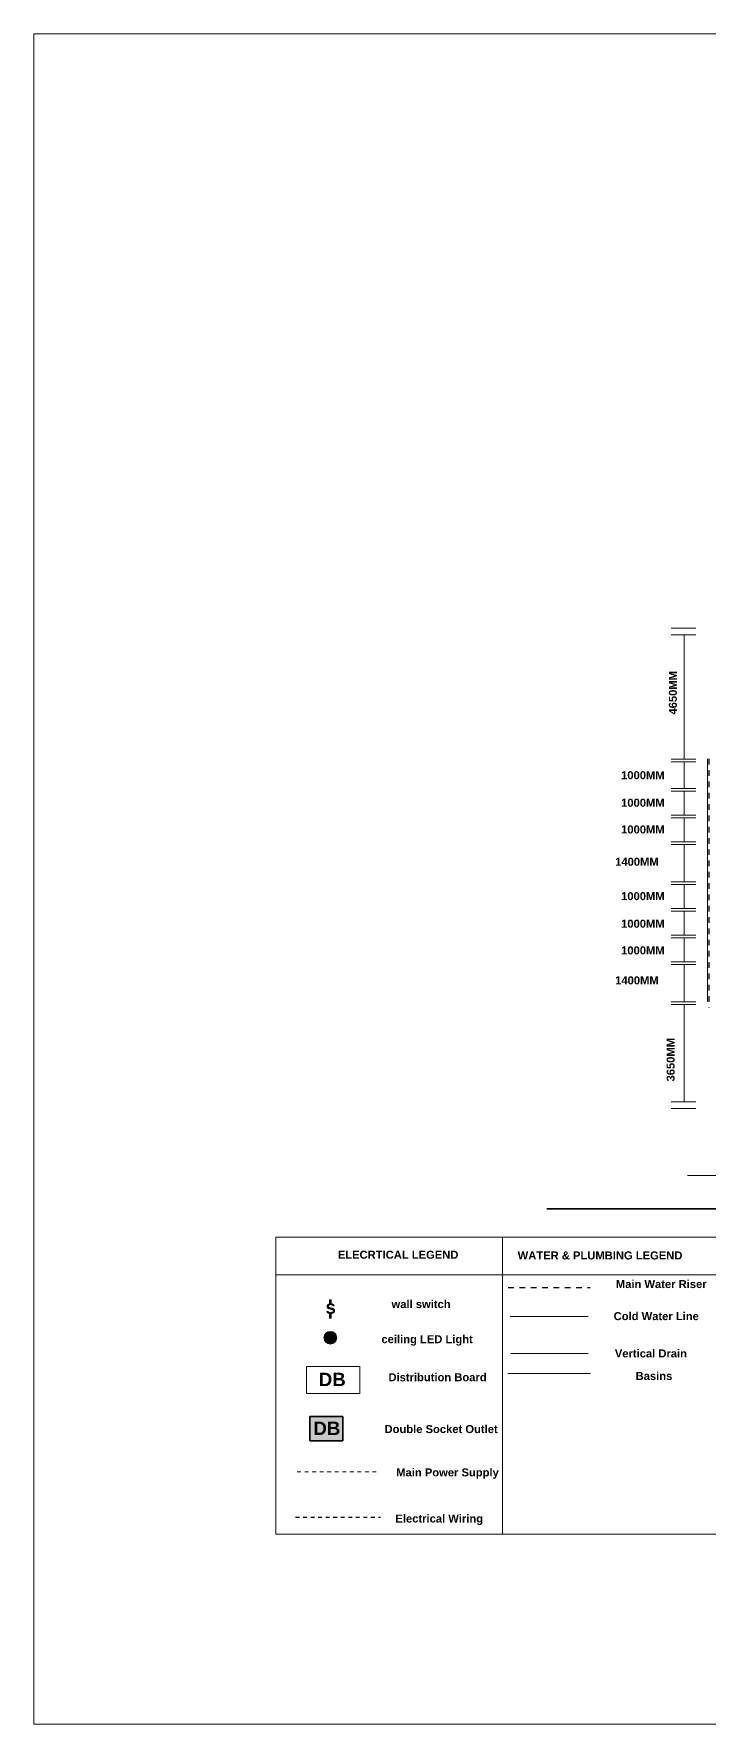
# Model space of a CAD drawing. Header units: millimetres. Extents: x -100675 to 28000, y -21133 to 42228.
# Drawn here: x -100675 to -75380, y -21133 to 42228 of the extents above; entities that cross this region are included whole.
import ezdxf

# ---------------------------------------------------------------- set-up
doc = ezdxf.new("R2010")
doc.units = ezdxf.units.MM
doc.header["$MEASUREMENT"] = 0
doc.linetypes.add('Dashed', pattern=[423.333333, 211.666667, -211.666667])
doc.linetypes.add('Small Dashed', pattern=[282.222222, 141.111111, -141.111111])
for name, color, linetype, lineweight in [('New_2D Drafting - General_Pen_No__1', 7, 'Continuous', 13), ('New_2D Drafting - General_Pen_No__2', 8, 'Continuous', 15), ('New_2D Drafting - General_Pen_No__52', 15, 'Continuous', 20), ('New_Annotation - Text_Pen_No__19', 255, 'Continuous', 0), ('New_Annotation - Text_Pen_No__21', 7, 'Continuous', 35), ('New_Structural - Bearing_Pen_No__120', 7, 'Continuous', 13), ('New_Structural - Bearing_Pen_No__20', 1, 'Continuous', 0), ('New_Structural - Bearing_Pen_No__21', 7, 'Continuous', 35), ('New_Structural - Bearing_Pen_No__46', 5, 'Continuous', 25), ('New_Structural - Bearing_Pen_No__47', 7, 'Continuous', 25), ('New_Structural - Bearing_Pen_No__98', 154, 'Continuous', 13)]:
    doc.layers.add(name, color=color, linetype=linetype, lineweight=lineweight)
for name, color, linetype, lineweight, true_color in [('New_2D Drafting - General_Pen_No__62', 7, 'Continuous', 20, 0xaaaaaa), ('New_2D Drafting - General_Pen_No__82', 7, 'Continuous', 20, 0xaaaaaa), ('New_Annotation - Text_Pen_No__149', 7, 'Continuous', 25, 0x186722), ('New_Annotation - Text_Pen_No__161', 7, 'Continuous', 13, 0x6a6a6a), ('New_Annotation - Text_Pen_No__66', 7, 'Continuous', 20, 0x5555ff), ('New_Annotation - Text_Pen_No__86', 7, 'Continuous', 20, 0x5555ff), ('New_Structural - Bearing_Pen_No__61', 7, 'Continuous', 20, 0x6a6a6a), ('New_Structural - Bearing_Pen_No__89', 7, 'Continuous', 20, 0x71cebe)]:
    doc.layers.add(name, color=color, linetype=linetype, lineweight=lineweight, true_color=true_color)
doc.layers.add('New_Structural - Bearing', color=7, linetype='Continuous')
doc.styles.add('GENERATED_STYLE_2', font='arial.ttf')
doc.linetypes.add('Double', pattern='A,0,[1,commercial building_1.Shx,S=2.239859,R=0,X=0,Y=-0.070556],-282.222223,0', length=282.222223)
doc.linetypes.add('Double Slash', pattern='A,0,[2,commercial building_1.Shx,S=15.679012,R=0,X=0,Y=0],-1975.555563,0', length=1975.555563)
doc.linetypes.add('Zigzag', pattern='A,0,[3,commercial building_1.Shx,S=2.239859,R=0,X=0,Y=-0.070556],-282.222223,0', length=282.222223)

# ---------------------------------------------------------------- blocks, each defined once
blk = doc.blocks.new('Slab_2', base_point=(-100675, -21133))
at = {"layer": 'New_Structural - Bearing_Pen_No__89', "color": 123, "linetype": 'Continuous', "lineweight": 20, "true_color": 0x71cebe, "flags": 128}
blk.add_lwpolyline([(-100675, -21133), (-12576, -21133), (-12576, 42228), (-100675, 42228)], close=True, dxfattribs=at)
blk = doc.blocks.new('Slab_3', base_point=(-89569, -6411))
at = {"layer": 'New_Structural - Bearing_Pen_No__89', "color": 123, "linetype": 'Continuous', "lineweight": 20, "true_color": 0x71cebe, "flags": 128}
for points in [[(-89569, -6411, -1), (-89569, -6887, -1)], [(-89569, -6463, 1), (-89569, -6834, 1)]]:
    blk.add_lwpolyline(points, format="xyb", close=True, dxfattribs=at)

msp = doc.modelspace()

# ---------------------------------------------------------------- hatches: boundary and pattern name
at = {"layer": 'New_2D Drafting - General_Pen_No__52', "linetype": 'Continuous', "lineweight": 20}
msp.add_hatch(color=15, dxfattribs=at).paths.add_polyline_path([(-89107, -10512), (-89107, -9600), (-90338, -9600), (-90338, -10512)])
at = {"layer": 'New_2D Drafting - General_Pen_No__82', "linetype": 'Continuous', "lineweight": 20, "true_color": 0xaaaaaa}
for points in [[(-89535, -5222), (-89603, -5222), (-89603, -5377), (-89535, -5377)], [(-89535, -5764), (-89603, -5764), (-89603, -5918), (-89535, -5918)], [(-89569, -6411, 1), (-89569, -6887, 1)], [(-89391, -6701), (-89527, -6641), (-89467, -6494, 0.034067), (-89489, -6481), (-89549, -6631), (-89727, -6552, 0.037873), (-89740, -6577), (-89561, -6663), (-89626, -6825, 0.030742), (-89604, -6831), (-89540, -6673), (-89406, -6737, 0.052198)]]:
    msp.add_hatch(color=253, dxfattribs=at).paths.add_polyline_path(points)

# ---------------------------------------------------------------- linework, layer by layer
at = {"layer": 'New_2D Drafting - General_Pen_No__1', "color": 7, "linetype": 'Continuous', "lineweight": 13, "flags": 128}
msp.add_lwpolyline([(-89107, -10512), (-89107, -9600), (-90338, -9600), (-90338, -10512)], close=True, dxfattribs=at)
at = {"layer": 'New_2D Drafting - General_Pen_No__2', "color": 8, "linetype": 'Continuous', "lineweight": 15, "flags": 128}
for points in [[(-89535, -5222), (-89603, -5222), (-89603, -5377), (-89535, -5377)], [(-89535, -5764), (-89603, -5764), (-89603, -5918), (-89535, -5918)]]:
    msp.add_lwpolyline(points, close=True, dxfattribs=at)
for points in [[(-89569, -6411, 1), (-89569, -6887, 1)], [(-89569, -6834, 1), (-89569, -6463, 1)], [(-89569, -6463, 1), (-89569, -6834, 1)], [(-89391, -6701), (-89527, -6641), (-89467, -6494, 0.034067), (-89489, -6481), (-89549, -6631), (-89727, -6552, 0.037873), (-89740, -6577), (-89561, -6663), (-89626, -6825, 0.030742), (-89604, -6831), (-89540, -6673), (-89406, -6737, 0.052198)]]:
    msp.add_lwpolyline(points, format="xyb", close=True, dxfattribs=at)
at = {"layer": 'New_2D Drafting - General_Pen_No__62', "color": 253, "linetype": 'Continuous', "lineweight": 20, "true_color": 0xaaaaaa}
msp.add_line((-76187, -568), (-64540, -568), dxfattribs=at)
at = {"layer": 'New_Structural - Bearing_Pen_No__120', "color": 7, "linetype": 'Double Slash', "lineweight": 13}
msp.add_line((-82813, -7236), (-79913, -7236), dxfattribs=at)
at = {"layer": 'New_Structural - Bearing_Pen_No__20', "color": 1, "linetype": 'Double Slash', "lineweight": 0}
msp.add_line((-75445, 5958), (-75445, 15046), dxfattribs=at)
at = {"layer": 'New_Structural - Bearing_Pen_No__20', "color": 1, "linetype": 'Continuous', "lineweight": 0}
for p, q in [((-91617, -2875), (-66814, -2875)), ((-91617, -2875), (-91617, -14008)), ((-83124, -2875), (-83124, -14008)), ((-91617, -4292), (-66814, -4292)), ((-91617, -14008), (-32616, -14008))]:
    msp.add_line(p, q, dxfattribs=at)
at = {"layer": 'New_Structural - Bearing_Pen_No__20', "color": 1, "linetype": 'Double', "lineweight": 0}
msp.add_line((-82834, -5848), (-79913, -5848), dxfattribs=at)
at = {"layer": 'New_Structural - Bearing_Pen_No__20', "color": 1, "linetype": 'Small Dashed', "lineweight": 0}
msp.add_line((-90811, -11671), (-87805, -11671), dxfattribs=at)
at = {"layer": 'New_Structural - Bearing_Pen_No__21', "color": 7, "linetype": 'Continuous', "lineweight": 35}
for p, q in [((-81466, -1814), (-71123, -1814)), ((-90338, -9600), (-89107, -9600)), ((-90338, -10512), (-90338, -9600)), ((-89107, -9600), (-89107, -10512)), ((-89107, -10512), (-90338, -10512))]:
    msp.add_line(p, q, dxfattribs=at)
at = {"layer": 'New_Structural - Bearing_Pen_No__46', "color": 5, "linetype": 'Dashed', "lineweight": 25}
for p, q in [((-75394, 15046), (-75394, 5720)), ((-82903, -4766), (-79836, -4766))]:
    msp.add_line(p, q, dxfattribs=at)
at = {"layer": 'New_Structural - Bearing_Pen_No__47', "color": 7, "linetype": 'Small Dashed', "lineweight": 25}
msp.add_line((-90870, -13369), (-87687, -13369), dxfattribs=at)
at = {"layer": 'New_Structural - Bearing_Pen_No__61', "color": 251, "linetype": 'Continuous', "lineweight": 20, "true_color": 0x6a6a6a}
for p, q in [((-75875, 19944), (-76806, 19944)), ((-75875, 19694), (-76806, 19694)), ((-76316, 19694), (-76316, 15044)), ((-75875, 15044), (-76806, 15044)), ((-75875, 14944), (-76806, 14944)), ((-76316, 14944), (-76316, 13943)), ((-75875, 13943), (-76806, 13943)), ((-75875, 13843), (-76806, 13843)), ((-76316, 13843), (-76316, 12943)), ((-75875, 12943), (-76806, 12943)), ((-75875, 12843), (-76806, 12843)), ((-76316, 12843), (-76316, 11943)), ((-75875, 11943), (-76806, 11943)), ((-75875, 11843), (-76806, 11843)), ((-76316, 11843), (-76316, 10444)), ((-75875, 10444), (-76806, 10444)), ((-75875, 10344), (-76806, 10344)), ((-76316, 10344), (-76316, 9444)), ((-75875, 9444), (-76806, 9444)), ((-75875, 9344), (-76806, 9344)), ((-76316, 9344), (-76316, 8444)), ((-75875, 8444), (-76806, 8444)), ((-75875, 8344), (-76806, 8344)), ((-76316, 8344), (-76316, 7444)), ((-75875, 7444), (-76806, 7444)), ((-75875, 7344), (-76806, 7344)), ((-76316, 7344), (-76316, 5944)), ((-75875, 5944), (-76806, 5944)), ((-75875, 5844), (-76806, 5844)), ((-76316, 5844), (-76316, 2194)), ((-75875, 2194), (-76806, 2194)), ((-75875, 1944), (-76806, 1944)), ((-89535, -5222), (-89603, -5222)), ((-89603, -5222), (-89603, -5377)), ((-89603, -5377), (-89535, -5377)), ((-89535, -5377), (-89535, -5222)), ((-89535, -5764), (-89603, -5764)), ((-89603, -5764), (-89603, -5918)), ((-89603, -5918), (-89535, -5918)), ((-89535, -5918), (-89535, -5764)), ((-89740, -6577), (-89561, -6663)), ((-89727, -6552), (-89549, -6631)), ((-89561, -6663), (-89626, -6825)), ((-89540, -6673), (-89604, -6831)), ((-89489, -6481), (-89549, -6631)), ((-89540, -6673), (-89406, -6737)), ((-89467, -6494), (-89527, -6641)), ((-89527, -6641), (-89391, -6701)), ((-90464, -7720), (-88463, -7720)), ((-90464, -8735), (-90464, -7720)), ((-88463, -7720), (-88463, -8735)), ((-88463, -8735), (-90464, -8735))]:
    msp.add_line(p, q, dxfattribs=at)
at = {"layer": 'New_Structural - Bearing_Pen_No__98', "color": 154, "linetype": 'Zigzag', "lineweight": 13}
msp.add_line((-82917, -7982), (-79822, -7982), dxfattribs=at)

# ---------------------------------------------------------------- block references
at = {"layer": 'New_Structural - Bearing', "color": 123, "linetype": 'Continuous', "lineweight": 20, "true_color": 0x71cebe}
for name, p in [('Slab_2', (-100675, -21133)), ('Slab_3', (-89569, -6411))]:
    msp.add_blockref(name, p, dxfattribs=at)

# ---------------------------------------------------------------- texts
at = {"layer": 'New_Annotation - Text_Pen_No__149', "color": 99, "linetype": 'Continuous', "lineweight": 25, "true_color": 0x186722, "insert": (-79467, -3413), "char_height": 300, "attachment_point": 2, "style": 'GENERATED_STYLE_2'}
msp.add_mtext('\\A1;{\\pqc;\\fArial|b1|i0|c0|p34;WATER & PLUMBING LEGEND }', dxfattribs=at)
at = {"layer": 'New_Annotation - Text_Pen_No__161', "color": 251, "linetype": 'Continuous', "lineweight": 13, "true_color": 0x6a6a6a, "insert": (-87031, -3386), "char_height": 300, "attachment_point": 2, "style": 'GENERATED_STYLE_2'}
msp.add_mtext('\\A1;{\\pqc;\\fArial|b1|i0|c0|p34;ELECRTICAL LEGEND }', dxfattribs=at)
at = {"layer": 'New_Annotation - Text_Pen_No__19', "color": 255, "linetype": 'Continuous', "lineweight": 0, "insert": (-89700, -9792), "char_height": 500, "attachment_point": 2, "style": 'GENERATED_STYLE_2'}
msp.add_mtext('\\A1;{\\pqc;\\fArial|b1|i0|c0|p34;DB}', dxfattribs=at)
at = {"layer": 'New_Annotation - Text_Pen_No__21', "color": 7, "linetype": 'Continuous', "lineweight": 35, "insert": (-89497, -7960), "char_height": 500, "attachment_point": 2, "style": 'GENERATED_STYLE_2'}
msp.add_mtext('\\A1;{\\pqc;\\fArial|b1|i0|c0|p34;DB}', dxfattribs=at)
at = {"layer": 'New_Annotation - Text_Pen_No__66', "color": 173, "linetype": 'Continuous', "lineweight": 20, "true_color": 0x5555ff, "char_height": 300, "attachment_point": 2, "style": 'GENERATED_STYLE_2'}
for s, insert in [('\\A1;{\\pqc;\\fArial|b1|i0|c0|p34;Main Water Riser }', (-77175, -4486)), ('\\A1;{\\pqc;\\fArial|b1|i0|c0|p34;wall switch }', (-86170, -5236)), ('\\A1;{\\pqc;\\fArial|b1|i0|c0|p34;Cold Water Line }', (-77362, -5688)), ('\\A1;{\\pqc;\\fArial|b1|i0|c0|p34;ceiling LED Light }', (-85944, -6551)), ('\\A1;{\\pqc;\\fArial|b1|i0|c0|p34;Vertical Drain }', (-77562, -7085)), ('\\A1;{\\pqc;\\fArial|b1|i0|c0|p34;Distribution Board }', (-85554, -7978)), ('\\A1;{\\pqc;\\fArial|b1|i0|c0|p34;Basins }', (-77447, -7930)), ('\\A1;{\\pqc;\\fArial|b1|i0|c0|p34;Double Socket Outlet}', (-85420, -9921)), ('\\A1;{\\pqc;\\fArial|b1|i0|c0|p34;Main Power Supply}', (-85180, -11545)), ('\\A1;{\\pqc;\\fArial|b1|i0|c0|p34;Electrical Wiring }', (-85490, -13274))]:
    msp.add_mtext(s, dxfattribs=dict(at, insert=insert))
at = {"layer": 'New_Annotation - Text_Pen_No__86', "color": 173, "linetype": 'Continuous', "lineweight": 20, "true_color": 0x5555ff, "char_height": 300, "attachment_point": 2, "rotation": 90, "style": 'GENERATED_STYLE_2'}
for s, insert in [('\\A1;{\\pqc;\\fArial|b1|i0|c0|p34;4650MM}', (-76890, 17527)), ('\\A1;{\\pqc;\\fArial|b1|i0|c0|p34;3650MM}', (-76973, 3773))]:
    msp.add_mtext(s, dxfattribs=dict(at, insert=insert))
at = {"layer": 'New_Annotation - Text_Pen_No__86', "color": 173, "linetype": 'Continuous', "lineweight": 20, "true_color": 0x5555ff, "attachment_point": 2, "style": 'GENERATED_STYLE_2'}
for s, insert, char_height in [('\\A1;{\\pqc;\\fArial|b1|i0|c0|p34;1000MM}', (-77863, 14588), 300), ('\\A1;{\\pqc;\\fArial|b1|i0|c0|p34;1000MM}', (-77863, 13556), 300), ('\\A1;{\\pqc;\\fArial|b1|i0|c0|p34;1000MM}', (-77863, 12555), 300), ('\\A1;{\\pqc;\\fArial|b1|i0|c0|p34;1400MM}', (-78086, 11344), 300), ('\\A1;{\\pqc;\\fArial|b1|i0|c0|p34;1000MM}', (-77863, 10055), 300), ('\\A1;{\\pqc;\\fArial|b1|i0|c0|p34;1000MM}', (-77863, 9022), 300), ('\\A1;{\\pqc;\\fArial|b1|i0|c0|p34;1000MM}', (-77863, 8021), 300), ('\\A1;{\\pqc;\\fArial|b1|i0|c0|p34;1400MM}', (-78086, 6898), 300), ('\\A1;{\\pqc;\\fArial|b1|i0|c0|p34;s}', (-89555, -5249), 500)]:
    msp.add_mtext(s, dxfattribs=dict(at, insert=insert, char_height=char_height))

doc.saveas('drawing.dxf')
